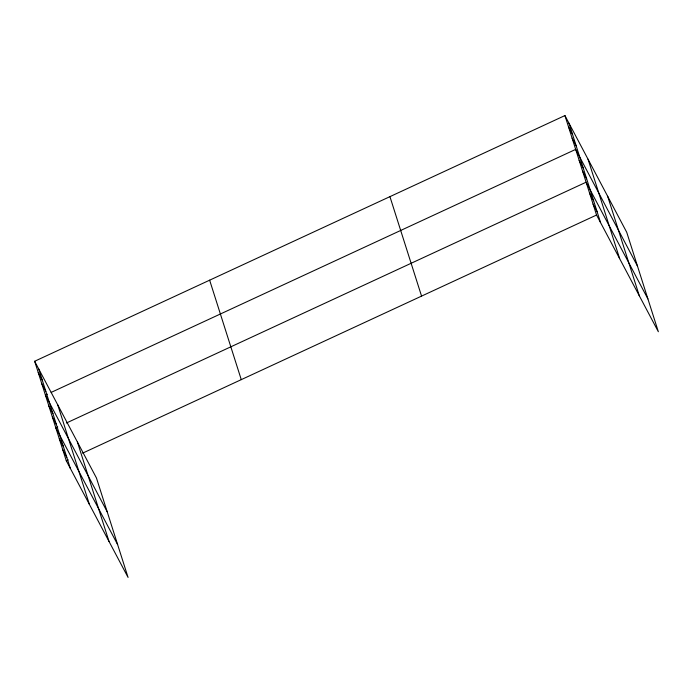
<?xml version="1.0" encoding="UTF-8"?>
<svg xmlns="http://www.w3.org/2000/svg" width="693" height="693" viewBox="0 0 693 693"><rect width="100%" height="100%" fill="white"/><g stroke="black" fill="none" stroke-linecap="round" stroke-linejoin="round"><path stroke-width="1.04" d="M34.65 361.261L96.448 477.971L128.075 577.434L66.277 460.724L34.65 361.261L564.925 115.566L626.723 232.276L658.35 331.739L596.552 215.029L564.925 115.566M47.323 394.187L45.4 395.071L107.198 511.789M51.169 392.403L575.675 149.385L637.473 266.095M57.762 427.009L55.838 427.893L117.637 544.611M66.415 422.999L586.113 182.207L647.912 298.917M66.277 460.724L68.2 459.831M82.623 453.144L596.552 215.029M568.511 126.836L572.539 134.442M572.097 138.115L576.117 145.721M579.157 160.326L583.185 167.931M582.64 171.266L586.668 178.872M589.596 193.148L593.624 200.753M593.078 204.088L597.097 211.694M38.236 372.531L42.264 380.136M41.823 383.801L45.851 391.406M48.882 406.011L52.911 413.617M52.365 416.952L56.393 424.566M59.321 438.834L63.349 446.448M62.803 449.774L66.823 457.389M607.657 196.275L639.284 295.738M588.019 159.182L619.646 258.636M568.953 123.172L600.58 222.635M389.934 196.647L421.561 296.11M209.641 280.18L241.268 379.643M77.382 441.969L109.009 541.432M57.744 404.868L89.371 504.331M38.678 368.867L70.305 468.329"/></g></svg>
